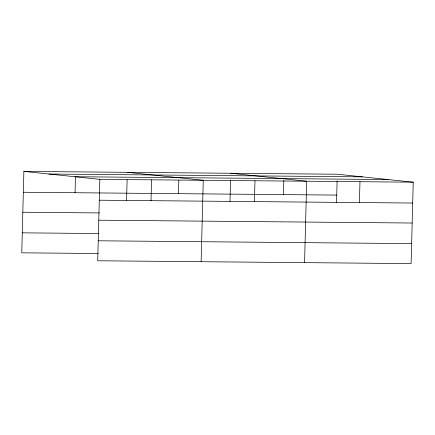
<?xml version="1.0" encoding="UTF-8"?>
<svg xmlns="http://www.w3.org/2000/svg" width="435" height="435" viewBox="0 0 435 435"><rect width="100%" height="100%" fill="white"/><g stroke="black" fill="none" stroke-linecap="round" stroke-linejoin="round"><path stroke-width="0.65" d="M23.881 171.401L99.843 179.35L97.712 260.772L411.118 263.599L413.25 182.178L337.288 174.228L23.881 171.401L21.75 252.822L98.31 253.513M75.048 192.732L75.472 176.577M126.569 200.524L127.112 179.737M151.01 200.676L151.554 179.818M178.475 193.662L178.823 180.204M201.133 261.707L203.265 180.28L127.308 172.336M229.995 201.459L230.555 179.998M254.431 201.612L254.981 180.748M283.462 194.608L283.832 180.476M304.56 262.637L306.691 181.216L230.729 173.266M336.554 202.416L337.114 180.96M359.424 202.558L359.968 181.694M48.948 174.027L362.355 176.849M74.776 176.73L388.183 179.552M99.843 179.35L413.25 182.178M23.338 192.265L336.744 195.092M99.294 200.209L412.706 203.036M22.81 212.247L99.376 212.938M98.772 220.197L412.179 223.024M22.272 232.839L98.832 233.53M98.234 240.789L411.64 243.611"/></g></svg>
